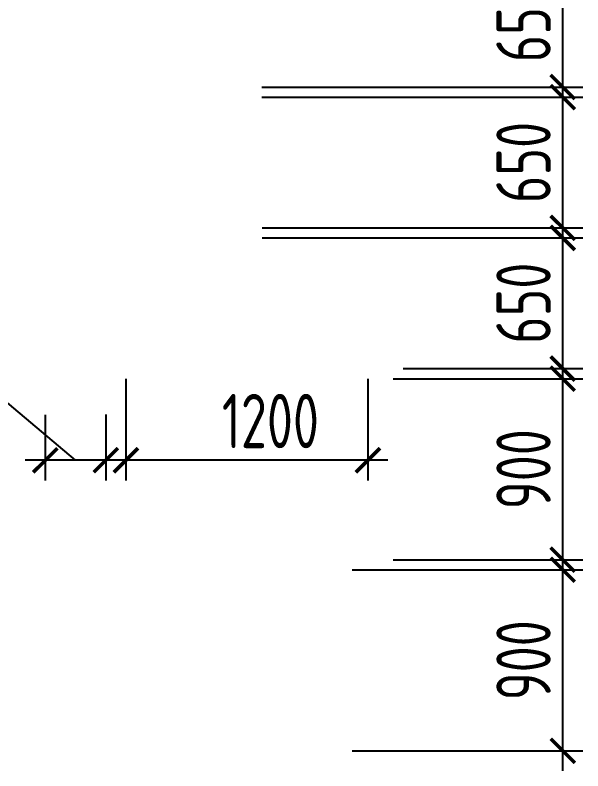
# Model space of a CAD drawing. Header units: millimetres. Extents: x -350007 to 536090, y -888 to 198380.
# Drawn here: x -194789 to -191968, y 61556 to 65313 of the extents above; entities that cross this region are included whole.
import ezdxf

# ---------------------------------------------------------------- set-up
doc = ezdxf.new("R2010")
doc.units = ezdxf.units.MM
doc.layers.add('АР_Размеры нов.', color=15, linetype='Continuous', lineweight=0)
doc.styles.add('ISOCPEUR', font='isocpeur.ttf', dxfattribs={"width": 0.7})
doc.dimstyles.new('R_100', dxfattribs={"dimtxt": 270, "dimasz": 120, "dimexe": 100, "dimexo": 0, "dimgap": 60, "dimtad": 1, "dimdec": 0, "dimrnd": 5, "dimzin": 0, "dimdsep": 46, "dimtxsty": 'ISOCPEUR', "dimblk": 'ARCHTICK', "dimcen": 0, "dimdle": 100, "dimclrd": 256, "dimclre": 256, "dimclrt": 256, "dimadec": 0, "dimazin": 0, "dimtfac": 2, "dimtdec": 0, "dimtofl": 0, "dimtmove": 1, "dimatfit": 3, "dimfxl": 1, "dimtvp": 3, "dimtolj": 1, "dimtzin": 0, "dimarcsym": 0})

# ---------------------------------------------------------------- blocks, each defined once
blk = doc.blocks.new('_ArchTick')
at = {"color": 0, "linetype": 'ByBlock', "const_width": 0.15}
blk.add_lwpolyline([(-0.5, -0.5), (0.5, 0.5)], dxfattribs=at)
blk = doc.blocks.new('*D1681')
at = {"layer": 'Defpoints', "color": 0, "ltscale": 500, "transparency": 16777216}
for p in [(-193114.3, 62555.7), (-192067.8, 62555.7), (-193114.2, 61655.7)]:
    blk.add_point(p, dxfattribs=at)
at = {"layer": 'АР_Размеры нов.', "lineweight": -2, "ltscale": 500, "transparency": 16777216}
for p, q in [((-192067.8, 61555.7), (-192067.8, 62655.7)), ((-193114.3, 62555.7), (-191967.8, 62555.7)), ((-193114.2, 61655.7), (-191967.8, 61655.7))]:
    blk.add_line(p, q, dxfattribs=at)
at = {"layer": 'АР_Размеры нов.', "lineweight": -2, "ltscale": 500, "transparency": 16777216, "xscale": 120, "yscale": 120, "zscale": 120}
for p, rotation in [((-192067.8, 62555.7), 90), ((-192067.8, 61655.7), 270)]:
    blk.add_blockref('_ArchTick', p, dxfattribs=dict(at, rotation=rotation))
at = {"layer": 'АР_Размеры нов.', "lineweight": 13, "ltscale": 500, "transparency": 16777216, "insert": (-192262.8, 62105.7), "char_height": 270, "attachment_point": 5, "rotation": 90, "style": 'ISOCPEUR'}
blk.add_mtext('\\A1;900', dxfattribs=at)
blk = doc.blocks.new('*D1682')
at = {"layer": 'Defpoints', "color": 0, "ltscale": 500, "transparency": 16777216}
for p in [(-192910.5, 63505.7), (-192067.8, 63505.7), (-192910.5, 62605.7)]:
    blk.add_point(p, dxfattribs=at)
at = {"layer": 'АР_Размеры нов.', "lineweight": -2, "ltscale": 500, "transparency": 16777216}
for p, q in [((-192067.8, 62505.7), (-192067.8, 63605.7)), ((-192910.5, 63505.7), (-191967.8, 63505.7)), ((-192910.5, 62605.7), (-191967.8, 62605.7))]:
    blk.add_line(p, q, dxfattribs=at)
at = {"layer": 'АР_Размеры нов.', "lineweight": -2, "ltscale": 500, "transparency": 16777216, "xscale": 120, "yscale": 120, "zscale": 120}
for p, rotation in [((-192067.8, 63505.7), 90), ((-192067.8, 62605.7), 270)]:
    blk.add_blockref('_ArchTick', p, dxfattribs=dict(at, rotation=rotation))
at = {"layer": 'АР_Размеры нов.', "lineweight": 13, "ltscale": 500, "transparency": 16777216, "insert": (-192262.8, 63055.7), "char_height": 270, "attachment_point": 5, "rotation": 90, "style": 'ISOCPEUR'}
blk.add_mtext('\\A1;900', dxfattribs=at)
blk = doc.blocks.new('*D1683')
at = {"layer": 'Defpoints', "color": 0, "ltscale": 500, "transparency": 16777216}
for p in [(-194238.2, 63505.6), (-193036.2, 63505.7), (-194238.2, 63100.1)]:
    blk.add_point(p, dxfattribs=at)
at = {"layer": 'АР_Размеры нов.', "lineweight": -2, "ltscale": 500, "transparency": 16777216}
for p, q in [((-194238.2, 63505.6), (-194238.2, 63000.1)), ((-193036.2, 63505.7), (-193036.2, 63000.1)), ((-192936.2, 63100.1), (-194338.2, 63100.1))]:
    blk.add_line(p, q, dxfattribs=at)
at = {"layer": 'АР_Размеры нов.', "lineweight": -2, "ltscale": 500, "transparency": 16777216, "xscale": 120, "yscale": 120, "zscale": 120, "rotation": 180}
blk.add_blockref('_ArchTick', (-194238.2, 63100.1), dxfattribs=at)
at = {"layer": 'АР_Размеры нов.', "lineweight": -2, "ltscale": 500, "transparency": 16777216, "xscale": 120, "yscale": 120, "zscale": 120}
blk.add_blockref('_ArchTick', (-193036.2, 63100.1), dxfattribs=at)
at = {"layer": 'АР_Размеры нов.', "lineweight": 13, "ltscale": 500, "transparency": 16777216, "insert": (-193520.3, 63295.1), "char_height": 270, "attachment_point": 5, "style": 'ISOCPEUR'}
blk.add_mtext('\\A1;1200', dxfattribs=at)
blk = doc.blocks.new('*D1684')
at = {"layer": 'Defpoints', "color": 0, "ltscale": 500, "transparency": 16777216}
for p in [(-194638.9, 63325.4), (-194338.2, 63328), (-194638.9, 63100.1)]:
    blk.add_point(p, dxfattribs=at)
at = {"layer": 'АР_Размеры нов.', "lineweight": -2, "ltscale": 500, "transparency": 16777216}
for p, q in [((-194882.1, 63431.1), (-195361.2, 63431.1)), ((-194488.5, 63100.1), (-194882.1, 63431.1)), ((-194638.9, 63325.4), (-194638.9, 63000.1)), ((-194338.2, 63328), (-194338.2, 63000.1)), ((-194238.2, 63100.1), (-194738.9, 63100.1))]:
    blk.add_line(p, q, dxfattribs=at)
at = {"layer": 'АР_Размеры нов.', "lineweight": -2, "ltscale": 500, "transparency": 16777216, "xscale": 120, "yscale": 120, "zscale": 120, "rotation": 180}
blk.add_blockref('_ArchTick', (-194638.9, 63100.1), dxfattribs=at)
at = {"layer": 'АР_Размеры нов.', "lineweight": -2, "ltscale": 500, "transparency": 16777216, "xscale": 120, "yscale": 120, "zscale": 120}
blk.add_blockref('_ArchTick', (-194338.2, 63100.1), dxfattribs=at)
at = {"layer": 'АР_Размеры нов.', "lineweight": 13, "ltscale": 500, "transparency": 16777216, "insert": (-195121.6, 63626.1), "char_height": 270, "attachment_point": 5, "style": 'ISOCPEUR'}
blk.add_mtext('\\A1;300', dxfattribs=at)
blk = doc.blocks.new('*D1685')
at = {"layer": 'Defpoints', "color": 0, "ltscale": 500, "transparency": 16777216}
for p in [(-193562.1, 64205.6), (-192067.8, 64205.6), (-192860.4, 63555.7)]:
    blk.add_point(p, dxfattribs=at)
at = {"layer": 'АР_Размеры нов.', "lineweight": -2, "ltscale": 500, "transparency": 16777216}
for p, q in [((-192067.8, 63455.7), (-192067.8, 64305.6)), ((-193562.1, 64205.6), (-191967.8, 64205.6)), ((-192860.4, 63555.7), (-191967.8, 63555.7))]:
    blk.add_line(p, q, dxfattribs=at)
at = {"layer": 'АР_Размеры нов.', "lineweight": -2, "ltscale": 500, "transparency": 16777216, "xscale": 120, "yscale": 120, "zscale": 120}
for p, rotation in [((-192067.8, 64205.6), 90), ((-192067.8, 63555.7), 270)]:
    blk.add_blockref('_ArchTick', p, dxfattribs=dict(at, rotation=rotation))
at = {"layer": 'АР_Размеры нов.', "lineweight": 13, "ltscale": 500, "transparency": 16777216, "insert": (-192262.8, 63880.7), "char_height": 270, "attachment_point": 5, "rotation": 90, "style": 'ISOCPEUR'}
blk.add_mtext('\\A1;650', dxfattribs=at)
blk = doc.blocks.new('*D1686')
at = {"layer": 'Defpoints', "color": 0, "ltscale": 500, "transparency": 16777216}
for p in [(-193562.2, 64905.7), (-192067.8, 64905.7), (-193562.1, 64255.6)]:
    blk.add_point(p, dxfattribs=at)
at = {"layer": 'АР_Размеры нов.', "lineweight": -2, "ltscale": 500, "transparency": 16777216}
for p, q in [((-192067.8, 64155.6), (-192067.8, 65005.7)), ((-193562.2, 64905.7), (-191967.8, 64905.7)), ((-193562.1, 64255.6), (-191967.8, 64255.6))]:
    blk.add_line(p, q, dxfattribs=at)
at = {"layer": 'АР_Размеры нов.', "lineweight": -2, "ltscale": 500, "transparency": 16777216, "xscale": 120, "yscale": 120, "zscale": 120}
for p, rotation in [((-192067.8, 64905.7), 90), ((-192067.8, 64255.6), 270)]:
    blk.add_blockref('_ArchTick', p, dxfattribs=dict(at, rotation=rotation))
at = {"layer": 'АР_Размеры нов.', "lineweight": 13, "ltscale": 500, "transparency": 16777216, "insert": (-192262.8, 64580.6), "char_height": 270, "attachment_point": 5, "rotation": 90, "style": 'ISOCPEUR'}
blk.add_mtext('\\A1;650', dxfattribs=at)
blk = doc.blocks.new('*D1687')
at = {"layer": 'Defpoints', "color": 0, "ltscale": 500, "transparency": 16777216}
for p in [(-193562.2, 65605.7), (-192067.8, 65605.7), (-193562.2, 64955.7)]:
    blk.add_point(p, dxfattribs=at)
at = {"layer": 'АР_Размеры нов.', "lineweight": -2, "ltscale": 500, "transparency": 16777216}
for p, q in [((-192067.8, 64855.7), (-192067.8, 65705.7)), ((-193562.2, 65605.7), (-191967.8, 65605.7)), ((-193562.2, 64955.7), (-191967.8, 64955.7))]:
    blk.add_line(p, q, dxfattribs=at)
at = {"layer": 'АР_Размеры нов.', "lineweight": -2, "ltscale": 500, "transparency": 16777216, "xscale": 120, "yscale": 120, "zscale": 120}
for p, rotation in [((-192067.8, 65605.7), 90), ((-192067.8, 64955.7), 270)]:
    blk.add_blockref('_ArchTick', p, dxfattribs=dict(at, rotation=rotation))
at = {"layer": 'АР_Размеры нов.', "lineweight": 13, "ltscale": 500, "transparency": 16777216, "insert": (-192262.8, 65280.7), "char_height": 270, "attachment_point": 5, "rotation": 90, "style": 'ISOCPEUR'}
blk.add_mtext('\\A1;650', dxfattribs=at)

msp = doc.modelspace()

# ---------------------------------------------------------------- dimensions: what is measured, and where the dimension line sits
at = {"layer": 'АР_Размеры нов.', "lineweight": 13, "ltscale": 500}
for base, p1, p2, picture, middle in [((-192067.8, 65605.7), (-193562.2, 64955.7), (-193562.2, 65605.7), '*D1687', (-192262.8, 65280.7)), ((-192067.8, 64905.7), (-193562.1, 64255.6), (-193562.2, 64905.7), '*D1686', (-192262.8, 64580.6)), ((-192067.8, 64205.6), (-192860.4, 63555.7), (-193562.1, 64205.6), '*D1685', (-192262.8, 63880.7)), ((-192067.8, 63505.7), (-192910.5, 62605.7), (-192910.5, 63505.7), '*D1682', (-192262.8, 63055.7)), ((-192067.8, 62555.7), (-193114.2, 61655.7), (-193114.3, 62555.7), '*D1681', (-192262.8, 62105.7))]:
    dim = msp.add_linear_dim(base=base, p1=p1, p2=p2, angle=90, dimstyle='R_100', override={"dimpost": '\\X'}, dxfattribs=at)
    dim.commit()
    dim.dimension.update_dxf_attribs({"geometry": picture, "text_midpoint": middle})
for base, p1, p2, picture, middle in [((-194638.9, 63100.1), (-194338.2, 63328), (-194638.9, 63325.4), '*D1684', (-194942.1, 63431.1)), ((-194238.2, 63100.1), (-193036.2, 63505.7), (-194238.2, 63505.6), '*D1683', (-193520.3, 63100.1))]:
    dim = msp.add_linear_dim(base=base, p1=p1, p2=p2, dimstyle='R_100', override={"dimpost": '\\X'}, dxfattribs=at)
    dim.commit()
    dim.dimension.update_dxf_attribs({"geometry": picture, "text_midpoint": middle, "dimtype": 160})

doc.saveas('drawing.dxf')
